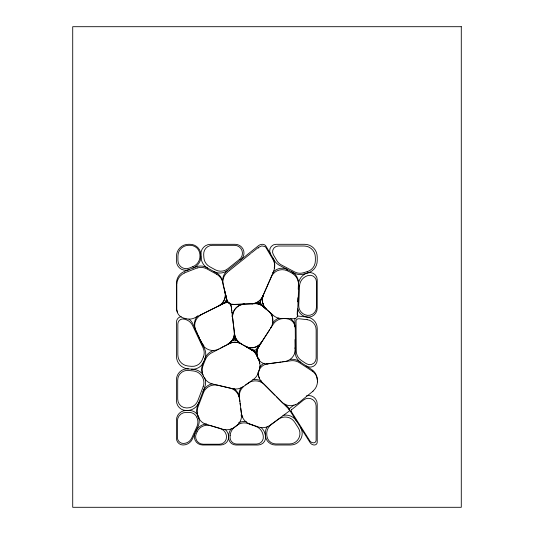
<?xml version="1.0" encoding="UTF-8"?>
<svg xmlns="http://www.w3.org/2000/svg" width="534" height="534" viewBox="0 0 534 534"><rect width="100%" height="100%" fill="white"/><g stroke="black" fill="none" stroke-linecap="round" stroke-linejoin="round"><path stroke-width="0.8" d="M317.53 381.89L317.53 380.922A12.095 12.048 -48.6 0 0 312.223 371.09M298.766 284.816L297.565 314.052C298.286 316.408 296.337 319.025 293.807 318.718L284.856 318.604M297.178 314.619L297.338 310.721M297.705 301.85L297.879 297.732M298.226 289.281L298.466 283.434A12.562 12.562 0 0 0 291.758 271.799M176.814 283.594L176.787 309.293A9.178 9.091 -66 0 0 177.228 311.923M234.292 334.891L234.099 336.033A12.522 12.469 -26.3 0 1 227.804 344.323L229.613 343.455A12.676 12.636 12 0 1 241.281 343.903M259.357 369.388L259.604 368.533A12.703 12.662 -77.7 0 0 258.93 360.39L257.969 358.154M259.33 369.461L258.569 371.831M258.529 371.971L257.849 373.934A12.703 12.616 -40.9 0 1 253.443 379.4M197.693 407.709L203.728 391.996M202.86 365.89L205.396 359.602M205.416 359.569L205.51 359.335A12.649 12.589 -57.3 0 1 210.937 353.221L220.195 348.355M263.362 295.095L265.525 290.142M273.748 271.078L262.648 296.377A12.803 12.796 65.5 0 1 261.226 298.86L260.445 299.774A12.522 12.509 -29.5 0 1 252.375 303.839M265.812 289.481L267.06 286.645M262.975 295.909L263.135 295.542M262.848 296.19L262.855 296.17A12.582 12.576 3.9 0 1 251.801 303.753L252.702 303.706M263.182 295.422L263.369 295.002L263.222 295.329M267.287 286.131L270.705 278.361M270.818 278.094L271.679 276.178A11.715 11.668 1.5 0 1 272.353 274.977L272.981 274.122A11.908 11.755 32.1 0 1 287.239 270.771M262.688 296.51L260.812 300.802A3.918 3.918 0 0 0 261.386 304.907M258.77 346.559L260.679 343.582A69.587 0.674 -60.2 0 1 257.668 348.295M270.578 328.283L271.005 327.609M260.899 343.235L261.553 342.234M269.583 329.845L268.722 331.187M259.657 345.118L262.735 340.398M258.99 346.145L259.277 345.712L258.917 346.266A12.636 12.636 0 0 0 257.902 358.167M263.596 339.077L273.655 323.577A12.636 12.616 20.1 0 1 283.24 318.584L283.921 318.584M268.435 331.634L261.76 341.914M262.775 340.338L263.362 339.437M261.406 342.454L261.213 342.728A12.055 12.055 0 0 1 259.083 345.097L258.276 345.652A12.155 12.128 15.4 0 1 245.713 346.439L245.273 346.212A12.068 12.068 0 0 0 261.466 342.307M198.361 316.796L197.747 317.456A12.649 12.629 -47.9 0 0 194.69 325.96M227.978 344.143L227.624 344.463A12.549 12.542 0 0 0 234.279 331.821L234.292 331.768M229.28 342.961L230.007 342.354M313.151 391.088L312.77 391.402M312.71 391.449L298.666 402.803M227.798 271.866L229.133 270.798M251.334 253.016L254.064 250.833M294.014 404.939L289.775 408.363A1.375 1.375 0 0 0 289.315 409.071A1.275 1.275 0 0 1 288.841 409.772M291.404 409.845L303.599 399.986A7.683 7.683 0 0 1 316.108 405.96L316.108 440.31A2.516 2.516 0 0 1 313.591 442.826A4.572 4.572 0 0 1 309.727 440.697L291.097 411.213M229.393 270.584L250.686 253.537M258.316 247.442L261.74 245.907L264.844 246.508A3.778 3.751 28 0 1 265.718 247.282A4.372 4.345 26.9 0 1 266.099 247.823L273.021 259.551M298.573 402.876L297.758 403.484A12.389 12.315 -41.5 0 1 295.375 404.799M254.504 250.486L258.423 247.362M236.482 425.772L237.023 425.351A12.622 12.596 8.9 0 0 241.508 414.291L240.1 403.157M236.348 425.878L235.741 426.332M235.287 426.673L233.518 427.941A12.689 12.529 23.1 0 1 223.866 429.403M271.986 423.842L289.141 411.147A1.222 1.208 -60.8 0 0 289.521 410.706A1.041 1.028 -61.1 0 0 289.455 409.631M271.746 424.016L270.324 425.057M270.084 425.231L269.43 425.685A12.642 12.549 -11.3 0 1 259.063 427.18L252.655 424.977M253.47 379.434L244.512 385.762A12.562 12.556 84.5 0 0 239.299 396.502L240.387 405.433M231.683 341.046L232.704 340.438L232.604 340.805A3.584 3.584 0 0 0 234.506 337.194L234.393 334.518M247.376 383.739L247.996 383.299M247.309 383.786L245.653 384.981M248.123 383.212L248.25 383.118A12.569 12.562 0 0 1 251.447 381.483L252.555 381.183A12.642 12.622 67.9 0 1 263.749 383.966L266.186 386.369M243.704 386.342L242.71 387.03M222.805 282.419L225.041 291.938A12.542 12.522 -38.7 0 1 218.393 306.055L218.993 305.695M220.375 304.874L225.268 302.377M200.884 314.84L213.6 308.438M227.831 344.37L226.109 345.264M236.355 340.545A3.625 3.625 0 0 0 233.051 340.579L232.924 340.639M228.312 344.103L228.846 343.823M228.505 344.003L229.186 343.642A12.696 12.696 0 0 1 240.767 343.556L240.801 343.609M220.829 348.014L222.698 347.033M220.395 348.241L222.978 346.886M225.795 345.438L224.474 346.112M213.246 350.444L211.003 351.612A12.562 12.562 0 0 0 205.169 358.04L202.62 364.348A12.562 12.562 0 0 0 202.279 372.812M225.328 345.685L222.765 347.013M226.69 344.964L228.238 344.143M225.114 345.778L225.969 345.338M218.92 349.016L218.633 349.163A12.636 12.569 66.6 0 1 201.785 343.562L195.684 330.539A12.375 12.355 -70.1 0 1 194.736 327.102L194.703 325.96M225.895 302.057L226.469 301.777M223.492 303.512L225.101 302.745M213.994 308.278L218.426 306.055A12.656 12.636 -32.7 0 0 221.51 303.866L222.331 303.012A12.209 12.189 -41 0 0 223.773 300.969L224.32 299.861A12.676 12.629 -47.5 0 0 225.068 292.098M218.393 306.055L222.858 303.833M225.221 302.685L194.022 318.171A12.689 12.662 -36.3 0 1 186.746 318.871L186.112 318.725M184.524 272.901L197.253 267.928M295.362 404.765L294.121 405.199A12.649 12.616 -60.6 0 1 285.93 404.772L284.769 404.225M285.483 361.431L284.021 361.672M267.113 363.934L276.252 362.713M267.454 363.888L291.511 360.69A12.723 12.703 61.3 0 1 299.287 362.619L312.23 371.09M282.566 361.872L283.047 361.805M277.219 362.586L281.104 362.065M252.375 303.846L232.624 304.594A6.555 6.542 -76.7 0 1 226.71 299.854L223.092 284.729A12.622 12.482 -40.8 0 1 227.484 272.22M267.307 363.888L266.92 363.914A9.298 9.298 0 0 1 258.443 359.168A8.724 8.718 0 0 1 258.189 358.668L257.448 357.059M257.348 303.539L258.029 303.506L257.488 303.526M244.365 304.026L253.51 303.672M267.053 363.908L267.113 363.901A10.366 10.333 -7.2 0 0 260.912 380.869M258.463 304.04A12.195 12.175 13.7 0 0 255.96 303.626L253.156 303.679M254.317 303.639L255.058 303.626M256.747 303.579L257.241 303.559A3.932 3.932 0 0 0 260.639 301.183M253.643 303.666L254.171 303.646M258.042 303.506L258.102 303.506A4.038 4.038 0 0 1 260.832 304.46L261.053 304.674M226.323 297.478L226.877 299.734A6.688 6.682 -19.7 0 0 229.139 303.078A6.408 6.401 -20.7 0 0 233.338 304.433L244.625 304.006A12.556 12.556 0 0 0 232.63 318.064L234.566 334.211A12.662 12.662 0 0 0 240.727 343.622L240.293 343.302A12.703 12.629 79.9 0 1 234.74 334.818L234.586 334.117M253.877 303.679L254.538 303.659M188.389 368.881A10.847 10.847 0 0 0 176.474 379.674L176.474 400.774A9.739 9.739 0 0 0 186.099 410.512L189.897 410.553A9.038 9.038 0 0 1 197.8 415.405L197.8 415.339A12.562 12.562 0 0 1 197.567 405.807L204.756 386.99A12.562 12.562 0 0 0 204.495 377.391M283.981 318.584L284.742 318.598M285.757 318.611L281.678 318.551M285.817 318.611L286.191 318.618A9.345 9.238 76.7 0 1 295.162 327.536M281.618 318.551L281.385 318.544A12.763 12.756 9.4 0 1 273.982 315.934L266.119 309.039A12.616 12.562 -49.7 0 1 263.416 295.122M233.592 388.906L232.804 388.745M243.477 303.786L244.625 304.006M232.47 388.665L226.109 387.19M225.755 387.083L217.678 385.208A12.716 12.649 -10.7 0 0 203.674 391.976M223.839 429.516L223.232 429.356M184.076 318.204L185.966 318.685M183.93 318.164L183.703 318.11A9.412 9.372 -40.8 0 1 177.175 311.936M223.025 429.296L205.764 424.156A12.502 12.409 44.3 0 1 201.678 421.867L200.971 421.146A12.729 12.609 45.4 0 1 198.514 417.608L198.034 416.567M252.515 424.93L249.785 423.949M249.705 423.916L249.278 423.756A12.723 12.703 6.1 0 1 246.928 422.548L246.061 421.893A12.509 12.436 48 0 1 241.602 414.337M246.02 346.626L252.081 350.171M287.279 270.678L292.819 273.602M251.454 349.71L251.34 349.63A4.839 4.839 0 0 0 257.795 348.061L256.767 349.65A5.066 5.066 0 0 0 256.367 354.422A111.052 0.874 71.1 0 1 257.448 356.899M245.647 346.406L245.313 346.219L248.223 347.888M216.47 274.149L216.717 274.282A12.896 12.836 18.8 0 1 222.758 282.139M216.437 274.129L206.878 268.889A12.729 12.582 -28.8 0 0 197.26 267.961M253.303 350.785L254.03 351.218A5.186 5.186 0 0 1 255.966 353.448L256.193 353.995M241.288 343.883L243.003 344.897M243.898 345.411L245.246 346.179M250.766 349.383L249.965 348.929M247.789 347.634L243.11 344.957M251.3 349.63L252.822 350.511M248.757 348.195L252.522 350.438M248.17 347.888L249.365 348.582M240.861 343.642L242.776 344.764M261.587 305.174L264.69 307.891M232.757 304.06L233.338 304.433M266.239 309.153L266.673 309.546M265.064 308.158L263.008 306.356A12.676 12.602 24.9 0 0 258.449 304.1M239.526 342.528L237.743 341.126A107.888 2.577 43.6 0 0 236.602 340.345L236.302 340.211A67.544 1.609 43.6 0 0 236.215 340.211M263.602 306.85L263.436 306.71A12.97 12.963 20.4 0 0 254.671 303.572M263.476 306.763L265.204 308.231M265.111 308.205L266.606 309.506A12.556 12.542 41.9 0 1 263.375 295.002M265.391 308.398L266.065 308.992M266.66 309.506L269.189 311.756M276.318 396.508L289.388 409.685M265.572 385.755L261.293 381.436M265.672 385.842L267.394 387.571M284.942 404.131L289.114 408.33A0.774 0.774 0 0 1 289.315 409.071A1.015 1.015 0 0 0 289.435 409.878L310.134 442.639A5.08 5.08 0 0 0 314.426 445.002A2.797 2.797 0 0 0 317.223 442.205L317.223 404.044A8.531 8.531 0 0 0 306.489 395.801M268.542 388.725L281.965 402.209A12.369 12.309 -14.1 0 0 284.776 404.211M266.386 386.576L267.501 387.677M267.427 387.617L274.91 395.147M268.328 388.512L267.708 387.884M260.839 380.929L260.892 380.989A10.52 10.466 39.1 0 0 261.28 381.443M273.068 259.631L273.401 260.232M203.527 376.43L204.682 378.399A12.569 12.536 46.1 0 0 211.197 383.599L211.945 383.839A12.295 12.175 30.8 0 0 212.192 383.906L230.561 388.238A12.849 12.849 0 0 1 232.724 389.079L233.565 389.553A12.569 12.469 -87.3 0 1 239.439 398.724M256.534 354.963L257.361 356.772M197.38 333.456L192.881 323.878A12.562 12.562 0 0 0 188.969 319.105M198.101 334.992L198.461 335.759M198.728 336.333L199.462 337.888M200.19 339.444L201.652 342.561M201.899 343.075L204.575 348.789A12.562 12.562 0 0 1 204.849 358.835M197.967 415.732L198.161 416.166A12.562 12.562 0 0 1 198.101 426.406L192.4 438.995A10.233 10.233 0 0 1 183.075 445.002A6.602 6.602 0 0 1 176.474 438.407L176.474 420.031A9.519 9.519 0 0 1 186.099 410.512M257.615 356.699L256.6 354.369A12.562 12.562 0 0 0 253.009 349.657M256.213 354.042L256.413 354.503M257.775 357.793L257.061 356.158M231.943 315.801C233.198 318.418 232.697 320.647 233.498 324.946M227.15 300.508L226.977 299.821M226.269 297.251L225.014 291.931L225.174 292.512M225.862 295.035L226.156 296.13M241.542 414.344L241.475 413.937M231.249 306.496L231.402 307.904M300.415 427.253A11.568 11.568 0 0 1 290.629 445.002L275.377 445.002A9.932 9.932 0 0 1 265.538 436.432L265.378 435.257A12.562 12.562 0 0 1 267.474 426.399M231.262 306.79L231.242 306.656A5.514 5.507 -39.3 0 0 229.133 303.085M239.526 398.718L239.886 401.488M240.734 408.203L240.881 409.324M240.947 409.832L241.455 413.863M234.559 334.137L234.479 333.436M236.195 340.258L236.195 340.271A47.886 1.141 43.6 0 0 236.355 340.558A3.611 3.611 0 0 1 234.586 337.882M231.322 306.983L231.99 312.811M234.453 333.249L234.286 331.821L234.359 332.462M231.442 308.252L231.783 311.055M231.956 312.236L232.624 318.064M232.464 317.697L232.343 316.689A12.562 12.562 0 0 1 232.283 316.055M233.632 326.08L234.272 331.554M188.976 269.643A9.151 9.151 0 0 1 176.474 261.133L176.474 256.227A11.922 11.922 0 0 1 188.402 244.305L190.097 244.305A10.82 10.82 0 0 1 200.904 254.511L201.084 257.768A12.562 12.562 0 0 0 207.586 268.068M295.229 327.529L295.235 327.936M295.242 328.076L295.395 349.042M294.875 318.698L294.935 326.334M295.035 339.531L295.128 352.026A12.562 12.562 0 0 0 300.809 362.439M317.223 379.928L317.223 379.681A12.008 12.008 0 0 0 311.796 369.628L299.093 361.318A12.562 12.562 0 0 0 290.549 359.375M224.373 303.078A3.337 3.337 0 0 1 226.202 302.745M203.875 345.485A12.562 12.562 0 0 1 201.338 341.894M195.577 329.618A12.562 12.562 0 0 1 197.647 315.848M225.628 301.022A3.711 3.711 0 0 1 227.217 300.956M195.043 433.154A8.39 8.39 0 0 0 202.686 445.002L220.655 445.002A7.983 7.983 0 0 0 228.632 437.393L228.712 435.691A12.562 12.562 0 0 1 231.289 428.635M195.898 431.272A12.562 12.562 0 0 1 206.611 423.916M225.148 429.476A9.725 9.725 0 0 1 228.632 437.393A7.269 7.269 0 0 0 235.894 445.002L258.076 445.002A7.536 7.536 0 0 0 265.538 436.432M259.304 359.435A9.265 9.265 0 0 1 258.83 358.855M257.648 356.779A12.562 12.562 0 0 1 256.781 353.868M256.64 350.731A12.562 12.562 0 0 1 257.281 347.667M272.821 322.95A12.562 12.562 0 0 1 278.915 318.024M290.756 318.791A9.332 9.332 0 0 1 294.935 326.501M295.095 347.681A12.562 12.562 0 0 1 295.062 348.735M263.355 304.293A12.562 12.562 0 0 1 262.942 303.365M272.687 272.727A11.875 11.875 0 0 1 287.526 269.577M203.16 374.988A12.562 12.562 0 0 0 193.935 369.435L187.794 368.82A12.562 12.562 0 0 1 176.474 356.325L176.474 322.122A5.56 5.56 0 0 1 181.226 316.622M198.848 402.449A12.562 12.562 0 0 1 186.973 410.519M282.987 415.392A12.562 12.562 0 0 1 296.417 420.925M200.904 254.511A9.659 9.659 0 0 1 210.55 244.305L235.227 244.305A8.771 8.771 0 0 1 240.707 259.924M200.964 255.653A12.562 12.562 0 0 1 193.028 268.048M242.79 417.114A12.562 12.562 0 0 1 241.695 414.744M239.072 396.181A12.562 12.562 0 0 1 241.321 387.277M252.836 379.681A12.562 12.562 0 0 1 261.573 381.223M257.915 302.618A12.562 12.562 0 0 1 261.233 303.973M271.125 313.311A12.562 12.562 0 0 1 272.587 321.148M241.281 414.291A12.562 12.562 0 0 1 241.168 415.933M199.028 417.735A12.562 12.562 0 0 1 198.074 415.966M202.987 391.616A12.562 12.562 0 0 1 212.131 383.812M233.892 388.585A12.562 12.562 0 0 1 239.072 396.448M297.812 308.732A10.88 10.88 0 0 0 307.177 317.103A11.341 11.341 0 0 1 317.223 328.377L317.223 360.009A7.122 7.122 0 0 1 306.202 365.97M298.426 284.542A12.562 12.562 0 0 1 307.497 272.987M308.011 272.841A7.216 7.216 0 0 1 317.223 279.776L317.223 308.138A9.025 9.025 0 0 1 307.177 317.103L298.446 316.101A3.811 3.811 0 0 0 297.171 316.175M227.744 270.304A12.562 12.562 0 0 1 213.847 271.506M203.608 361.905A11.755 11.755 0 0 1 191.552 369.194M259.411 377.952A10.553 10.553 0 0 1 258.055 372.298M259.404 367.606A10.213 10.213 0 0 1 264.217 363.287M258.596 248.083A5.927 5.927 0 0 1 258.816 247.963M222.685 280.71A12.562 12.562 0 0 1 227.397 270.578L258.416 245.747A6.588 6.588 0 0 1 262.528 244.305A4.045 4.045 0 0 1 266.019 246.294L274.436 260.572A12.562 12.562 0 0 0 279.416 265.311L294.327 273.148A12.562 12.562 0 0 0 303.646 274.096L308.138 272.801A12.562 12.562 0 0 0 317.223 260.732L317.223 256.867A12.562 12.562 0 0 0 304.667 244.305L276.071 244.305A6.415 6.415 0 0 0 270.544 253.977M272.987 258.109A12.562 12.562 0 0 1 274.169 268.181M238.638 422.794A12.562 12.562 0 0 1 246.261 421.64M260.839 427.36A12.562 12.562 0 0 1 265.398 435.417M258.63 359.028A12.562 12.562 0 0 1 259.671 363.434M177.555 312.123A9.238 9.238 0 0 1 176.474 307.784L176.474 283.127A12.562 12.562 0 0 1 184.43 271.439L195.998 266.88A12.562 12.562 0 0 1 206.645 267.554L216.297 272.854A12.562 12.562 0 0 1 222.478 280.984M291.057 411.233A1.075 1.075 0 0 1 291.424 409.878M196.933 417.508A11.307 11.307 0 0 1 196.879 426.719L191.746 438.047A9.212 9.212 0 0 1 183.356 443.46A5.941 5.941 0 0 1 177.415 437.52L177.415 420.979A8.564 8.564 0 0 1 186.079 412.415L189.497 412.455A8.137 8.137 0 0 1 196.852 417.321M225.241 302.618A3.892 3.885 0 0 1 229.199 302.998M226.316 299.841A5.387 5.387 0 0 1 223.552 303.259M226.423 301.63A1.956 1.956 0 0 1 227.204 301.57M230.668 341.827A100.973 2.59 -44.6 0 1 231.663 341.066M261.92 341.526A69.587 0.674 -60.2 0 1 261.693 341.9M258.169 358.821A111.052 0.874 71.1 0 1 258.262 359.075M252.101 350.144A12.936 12.936 0 0 1 256.914 355.737M198.081 416.547A12.789 12.616 64.8 0 1 197.734 407.729M225.355 302.591A3.705 3.691 82.5 0 1 229.179 303.058A5.64 5.62 57.6 0 1 231.242 306.496M198.388 316.822A12.522 12.422 -41.7 0 1 200.911 314.886M234.413 332.455A12.502 12.489 73.1 0 1 234.353 334.898M176.854 283.594A12.449 12.162 -41.6 0 1 184.557 272.981M292.766 273.688A12.576 12.222 69.3 0 1 298.533 284.802M269.223 311.729A12.709 12.582 -76.6 0 1 270.932 327.562M232.584 317.51A12.556 12.395 -8.5 0 1 244.372 304.166M295.409 349.042A12.662 12.556 -26.3 0 1 285.483 361.451M257.962 358.154A12.602 12.542 -64.8 0 1 258.816 346.586M252.515 350.451A12.522 12.496 57.5 0 1 256.52 354.97M203.561 376.41A12.589 12.516 82.4 0 1 202.913 365.91M242.69 387.003A12.656 12.542 7.1 0 1 233.605 388.819M317.456 381.89A12.562 12.355 -47.5 0 1 313.104 390.968M273.355 260.258A12.616 12.489 71 0 1 273.682 271.052M299.534 286.05L298.74 305.221A9.792 9.792 0 0 0 307.41 315.354A8.123 8.123 0 0 0 316.455 307.29L316.455 281.758A6.495 6.495 0 0 0 308.165 275.517L307.697 275.651A11.307 11.307 0 0 0 299.534 286.05M230.154 435.664L230.081 437.199A6.542 6.542 0 0 0 236.615 444.048L256.58 444.048A6.782 6.782 0 0 0 263.295 436.331L263.169 435.417A11.307 11.307 0 0 0 255.766 426.319L247.923 423.529A11.307 11.307 0 0 0 237.343 425.137L234.66 427.153A11.307 11.307 0 0 0 230.154 435.664M203.154 386.756L197.84 400.667A11.307 11.307 0 0 1 187.147 407.936L186.366 407.923A8.764 8.764 0 0 1 177.702 399.165L177.702 380.168A9.759 9.759 0 0 1 188.422 370.456L193.415 370.956A11.307 11.307 0 0 1 202.059 376.503L202.359 377.017A11.307 11.307 0 0 1 203.154 386.756M203.381 357.006L202.259 359.776A10.58 10.58 0 0 1 191.412 366.337L188.028 365.997A11.307 11.307 0 0 1 177.842 354.75L177.842 323.971A5.006 5.006 0 0 1 184.096 319.118L185.185 319.399A11.307 11.307 0 0 1 192.607 325.546L203.134 347.968A11.307 11.307 0 0 1 203.381 357.006M197.046 431.866L196.278 433.561A7.549 7.549 0 0 0 203.16 444.228L219.327 444.228A7.189 7.189 0 0 0 226.509 437.379A8.751 8.751 0 0 0 220.255 428.575L210.563 425.698A11.307 11.307 0 0 0 197.046 431.866M239.506 259.391L227.838 268.736A11.307 11.307 0 0 1 215.329 269.817L209.695 266.726A11.307 11.307 0 0 1 203.848 257.455L203.681 254.524A8.698 8.698 0 0 1 212.358 245.333L234.573 245.333A7.897 7.897 0 0 1 239.506 259.391M278.474 419.23L271.292 424.53A11.307 11.307 0 0 0 266.813 435.177L266.96 436.238A8.944 8.944 0 0 0 275.811 443.954L289.541 443.954A10.413 10.413 0 0 0 298.346 427.974L294.748 422.281A11.307 11.307 0 0 0 278.474 419.23M192.827 266.686L189.183 268.128A8.23 8.23 0 0 1 177.929 260.465L177.929 256.046A10.733 10.733 0 0 1 188.662 245.32L190.191 245.32A9.739 9.739 0 0 1 199.91 254.504L199.97 255.532A11.307 11.307 0 0 1 192.827 266.686M307.183 271.659L303.145 272.821A11.307 11.307 0 0 1 294.755 271.966L281.331 264.917A11.307 11.307 0 0 1 276.852 260.652L273.355 254.718A5.774 5.774 0 0 1 278.327 246.007L304.06 246.007A11.307 11.307 0 0 1 315.36 257.315L315.36 260.792A11.307 11.307 0 0 1 307.183 271.659M461.283 26.7L72.717 26.7L72.717 507.3L461.283 507.3L461.283 26.7M307.103 319.672L299.247 318.771A3.424 3.424 0 0 0 297.044 319.272A2.149 2.149 0 0 0 296.036 321.108L296.263 351.105A11.307 11.307 0 0 0 301.376 360.477L306.229 363.654A6.408 6.408 0 0 0 316.148 358.287L316.148 329.812A10.213 10.213 0 0 0 307.103 319.672"/></g></svg>
